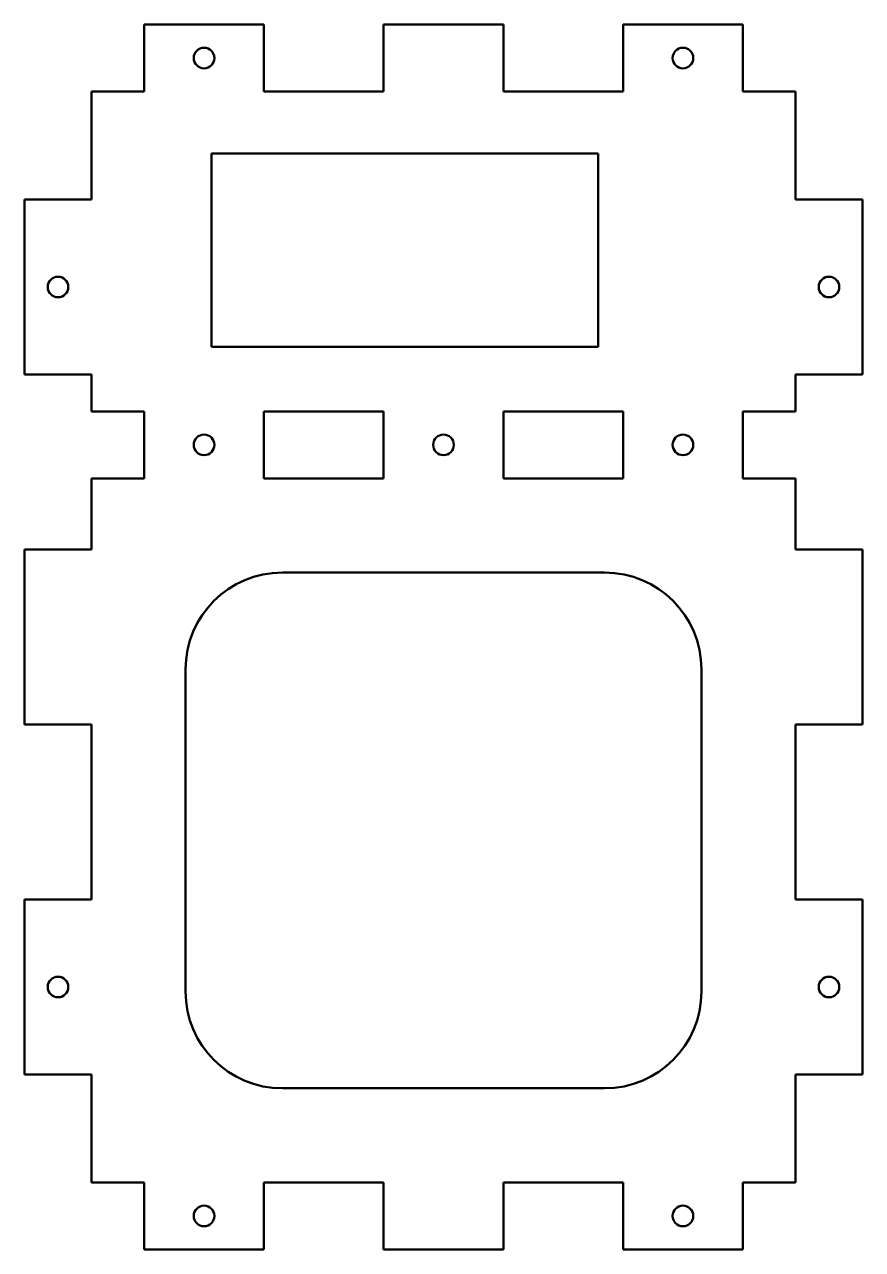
# Model space of a CAD drawing. Header units: millimetres. Extents: x 147 to 277, y 70 to 260.
import ezdxf

# ---------------------------------------------------------------- set-up
doc = ezdxf.new("R2010")
doc.units = ezdxf.units.MM
doc.header["$LTSCALE"] = 0.75
doc.layers.add('Visible', color=7, linetype='Continuous', lineweight=50)

msp = doc.modelspace()

# ---------------------------------------------------------------- linework, layer by layer
at = {"layer": 'Visible', "extrusion": (-1e-16, -1, 0)}
for p, q in [((165.888539, 259.667627), (165.888539, 249.267627)), ((184.459967, 259.667627), (165.888539, 259.667627)), ((184.459967, 249.267627), (184.459967, 259.667627)), ((203.031396, 259.667627), (203.031396, 249.267627)), ((221.602825, 259.667627), (203.031396, 259.667627)), ((221.602825, 249.267627), (221.602825, 259.667627)), ((240.174253, 259.667627), (240.174253, 249.267627)), ((258.745682, 259.667627), (240.174253, 259.667627)), ((258.745682, 249.267627), (258.745682, 259.667627)), ((157.71711, 249.267627), (157.71711, 232.52477)), ((165.888539, 249.267627), (157.71711, 249.267627)), ((203.031396, 249.267627), (184.459967, 249.267627)), ((240.174253, 249.267627), (221.602825, 249.267627)), ((266.91711, 249.267627), (258.745682, 249.267627)), ((266.91711, 232.52477), (266.91711, 249.267627)), ((176.31711, 239.667627), (236.31711, 239.667627)), ((176.31711, 209.667627), (176.31711, 239.667627)), ((236.31711, 239.667627), (236.31711, 209.667627)), ((147.31711, 232.52477), (147.31711, 205.381913)), ((157.71711, 232.52477), (147.31711, 232.52477)), ((277.31711, 232.52477), (266.91711, 232.52477)), ((277.31711, 205.381913), (277.31711, 232.52477)), ((236.31711, 209.667627), (176.31711, 209.667627)), ((147.31711, 205.381913), (157.71711, 205.381913)), ((157.71711, 205.381913), (157.71711, 199.667627)), ((266.91711, 205.381913), (277.31711, 205.381913)), ((266.91711, 199.667627), (266.91711, 205.381913)), ((157.71711, 199.667627), (165.888539, 199.667627)), ((165.888539, 199.667627), (165.888539, 189.267627)), ((184.459967, 199.667627), (203.031396, 199.667627)), ((184.459967, 189.267627), (184.459967, 199.667627)), ((203.031396, 199.667627), (203.031396, 189.267627)), ((221.602825, 199.667627), (240.174253, 199.667627)), ((221.602825, 189.267627), (221.602825, 199.667627)), ((240.174253, 199.667627), (240.174253, 189.267627)), ((258.745682, 199.667627), (266.91711, 199.667627)), ((258.745682, 189.267627), (258.745682, 199.667627)), ((157.71711, 189.267627), (157.71711, 178.239056)), ((165.888539, 189.267627), (157.71711, 189.267627)), ((203.031396, 189.267627), (184.459967, 189.267627)), ((240.174253, 189.267627), (221.602825, 189.267627)), ((266.91711, 189.267627), (258.745682, 189.267627)), ((266.91711, 178.239056), (266.91711, 189.267627)), ((147.31711, 178.239056), (147.31711, 151.096198)), ((157.71711, 178.239056), (147.31711, 178.239056)), ((277.31711, 178.239056), (266.91711, 178.239056)), ((277.31711, 151.096198), (277.31711, 178.239056)), ((187.31711, 174.667627), (237.31711, 174.667627)), ((172.31711, 109.667627), (172.31711, 159.667627)), ((252.31711, 159.667627), (252.31711, 109.667627)), ((147.31711, 151.096198), (157.71711, 151.096198)), ((157.71711, 151.096198), (157.71711, 123.953341)), ((266.91711, 151.096198), (277.31711, 151.096198)), ((266.91711, 123.953341), (266.91711, 151.096198)), ((147.31711, 123.953341), (147.31711, 96.810484)), ((157.71711, 123.953341), (147.31711, 123.953341)), ((277.31711, 123.953341), (266.91711, 123.953341)), ((277.31711, 96.810484), (277.31711, 123.953341)), ((147.31711, 96.810484), (157.71711, 96.810484)), ((157.71711, 96.810484), (157.71711, 80.067627)), ((266.91711, 96.810484), (277.31711, 96.810484)), ((266.91711, 80.067627), (266.91711, 96.810484)), ((237.31711, 94.667627), (187.31711, 94.667627)), ((157.71711, 80.067627), (165.888539, 80.067627)), ((165.888539, 80.067627), (165.888539, 69.667627)), ((184.459967, 80.067627), (203.031396, 80.067627)), ((184.459967, 69.667627), (184.459967, 80.067627)), ((203.031396, 80.067627), (203.031396, 69.667627)), ((221.602825, 80.067627), (240.174253, 80.067627)), ((221.602825, 69.667627), (221.602825, 80.067627)), ((240.174253, 80.067627), (240.174253, 69.667627)), ((258.745682, 80.067627), (266.91711, 80.067627)), ((258.745682, 69.667627), (258.745682, 80.067627)), ((165.888539, 69.667627), (184.459967, 69.667627)), ((203.031396, 69.667627), (221.602825, 69.667627)), ((240.174253, 69.667627), (258.745682, 69.667627))]:
    msp.add_line(p, q, dxfattribs=at)
at = {"layer": 'Visible', "extrusion": (0, 0, -1)}
for centre in [(-175.174253, 254.467627), (-249.459967, 254.467627), (-152.51711, 218.953341), (-272.11711, 218.953341), (-175.174253, 194.467627), (-212.31711, 194.467627), (-249.459967, 194.467627), (-152.51711, 110.381913), (-272.11711, 110.381913), (-175.174253, 74.867627), (-249.459967, 74.867627)]:
    msp.add_circle(centre, 1.6, dxfattribs=at)
for centre, start, end in [((-187.31711, 159.667627), 0, 90), ((-237.31711, 159.667627), 90, 180), ((-187.31711, 109.667627), 270, 0), ((-237.31711, 109.667627), 180, 270)]:
    msp.add_arc(centre, 15, start, end, dxfattribs=at)

doc.saveas('drawing.dxf')
